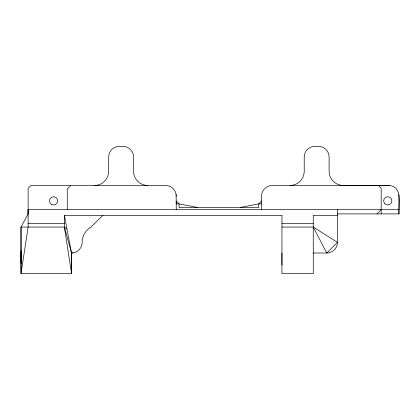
<?xml version="1.0" encoding="UTF-8"?>
<svg xmlns="http://www.w3.org/2000/svg" width="420" height="420" viewBox="0 0 420 420"><rect width="100%" height="100%" fill="white"/><g stroke="black" fill="none" stroke-linecap="round" stroke-linejoin="round"><path stroke-width="0.63" d="M21.016 263.644L21.016 250.882M281.941 265.041L281.962 215.329L64.386 215.329L71.516 253.013L71.573 273.635L21.016 273.635L21 227.068L28.124 213.906M176.232 209.638L176.232 201.059L179.078 203.905L197.563 207.459M261.555 209.643L261.555 196.13A10.668 10.668 0 0 1 272.218 185.462L388.332 185.467C403.321 185.74 398.312 204.719 398.963 213.906M398.963 209.643L28.119 209.638L28.124 227.062L21.016 273.635L21.016 227.062L64.386 227.062L71.516 253.013L71.573 273.641L64.386 227.062L64.386 215.329M70.828 185.467L67.263 189.016L67.268 209.638M261.555 201.059L258.709 203.9L240.224 207.459M376.924 213.906L381.187 209.643M102.889 215.329L91.051 226.952A17.777 17.777 0 0 0 82.163 242.351C82.283 248.042 77.212 253.124 71.516 253.013L71.573 273.635M71.516 253.013L72.891 252.924M261.555 203.9L258.709 203.9L258.709 207.459L179.078 207.459L179.078 203.905L176.232 203.905L176.138 194.738M337.423 213.906L399 213.906L398.937 194.728M337.423 215.329L313.252 215.329L313.252 273.641L281.941 273.635L281.935 253.019M28.124 223.503L64.386 223.503M281.962 223.503L313.252 223.503M281.962 227.062L313.252 227.062L337.423 242.351C337.544 248.047 332.462 253.134 326.76 253.013L313.252 253.013M389.739 185.525L343.324 185.467A14.222 14.222 0 0 1 329.102 171.245L329.102 157.022A10.668 10.668 0 0 0 318.439 146.359L314.885 146.359A10.668 10.668 0 0 0 304.217 157.022L304.217 171.245A14.222 14.222 0 0 1 289.994 185.462M64.386 227.062L66.948 228.863M378.346 185.467L381.187 188.307L381.187 213.906M313.252 227.062L326.76 253.013L337.423 242.351L337.423 209.643M28.119 209.638L28.124 213.906L28.13 188.307L30.97 185.467L165.564 185.467A10.668 10.668 0 0 1 176.232 196.13M147.787 185.467A14.222 14.222 0 0 1 133.571 171.245L133.571 157.028A10.668 10.668 0 0 0 122.903 146.359L119.348 146.359A10.668 10.668 0 0 0 108.68 157.022L108.68 171.245A14.222 14.222 0 0 1 94.463 185.467M51.492 204.383A4.09 4.09 0 0 0 57.666 200.912A4.09 4.09 0 0 0 51.576 197.3A4.09 4.09 0 0 0 51.492 204.383M384.872 203.753A4.09 4.09 0 0 0 391.713 201.915A4.09 4.09 0 0 0 386.71 196.912A4.09 4.09 0 0 0 384.872 203.753"/></g></svg>
